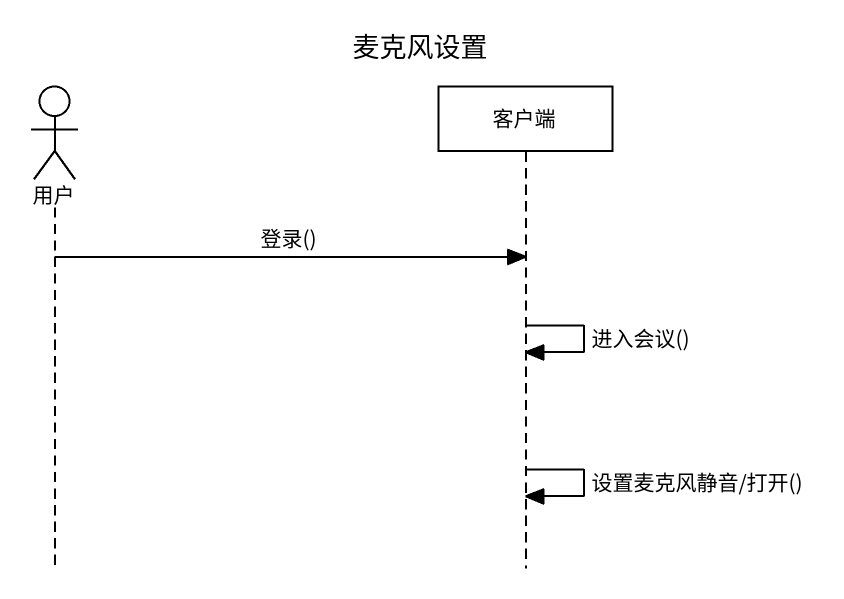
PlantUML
@startuml
title 麦克风设置
hide footbox
actor 用户
participant 客户端

用户 -> 客户端 : 登录()
客户端 -> 客户端 : 进入会议()
客户端 -> 客户端 : 设置麦克风静音/打开()
@enduml
